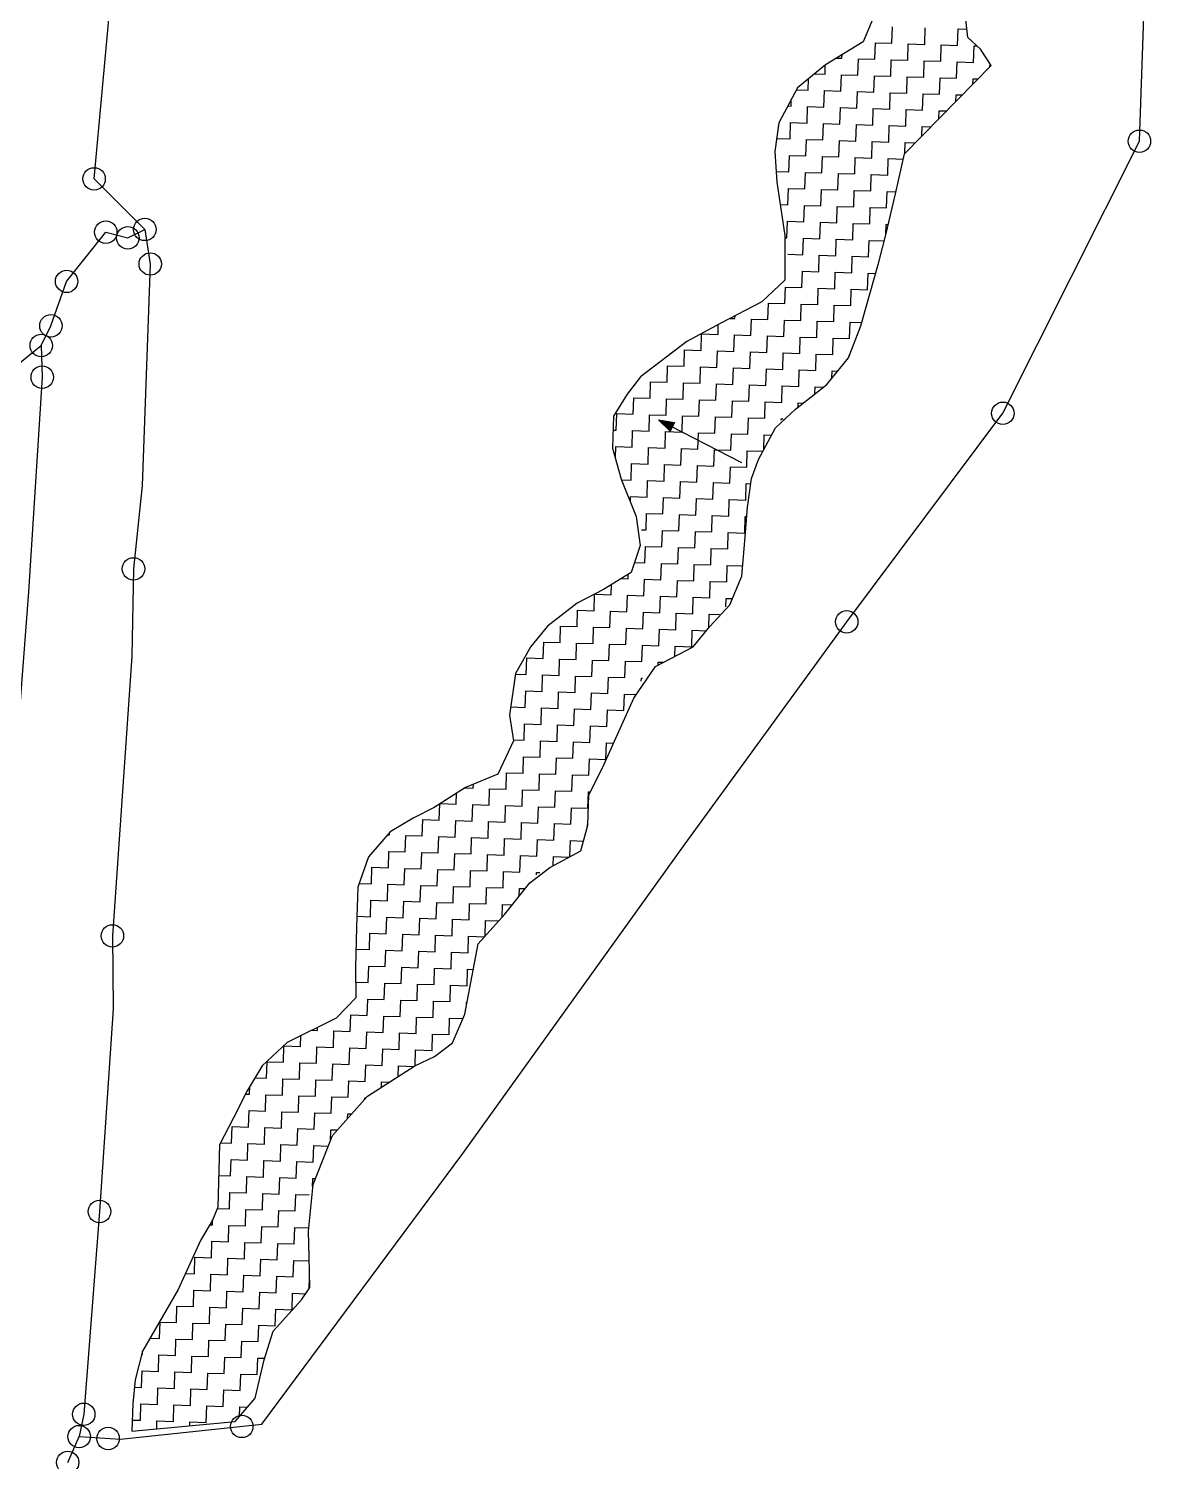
# Model space of a CAD drawing. Header units: metres. Extents: x 289133 to 292218, y 2093453 to 2100632.
# Drawn here: x 291345 to 291797, y 2095245 to 2095821 of the extents above; entities that cross this region are included whole.
import ezdxf

# ---------------------------------------------------------------- set-up
doc = ezdxf.new("R2010")
doc.units = ezdxf.units.M
doc.header["$MEASUREMENT"] = 0
for name, color, linetype in [('POLY_HATCH', 12, 'Continuous'), ('POLY_PARCEL', 6, 'Continuous'), ('V_BOUND_LINE', 7, 'Continuous')]:
    doc.layers.add(name, color=color, linetype=linetype)

msp = doc.modelspace()

# ---------------------------------------------------------------- hatches: boundary and pattern name
h = msp.add_hatch(color=256)
h.paths.add_polyline_path([(291603.53, 2095661.06), (291604.41, 2095662.75), (291598, 2095663.91)])
h.paths.add_polyline_path([(291598, 2095663.91), (291602.66, 2095659.37), (291603.53, 2095661.06)])

# ---------------------------------------------------------------- linework, layer by layer
for points in [[(291598, 2095663.91), (291631.33, 2095646.72)], [(291598, 2095663.91), (291602.66, 2095659.37)], [(291598, 2095663.91), (291604.41, 2095662.75)], [(291604.41, 2095662.75), (291602.66, 2095659.37)]]:
    msp.add_lwpolyline(points)
for centre in [(291791.37, 2095775.8), (291371.01, 2095760.67), (291375.7, 2095739.27), (291384.57, 2095737.01), (291391.43, 2095740.37), (291393.61, 2095726.48), (291359.98, 2095719.51), (291353.66, 2095701.64), (291349.77, 2095693.71), (291350.16, 2095680.99), (291736.45, 2095666.48), (291386.86, 2095603.95), (291673.65, 2095582.67), (291378.37, 2095456.48), (291373.2, 2095345.76), (291366.85, 2095264.24), (291430.39, 2095259.37), (291365.02, 2095255.27), (291376.65, 2095254.53), (291360.39, 2095244.91)]:
    msp.add_circle(centre, 4.51)
at = {"layer": 'POLY_HATCH'}
for p, q in [((291684.51, 2095825.98), (291680.31, 2095815.78)), ((291722.4, 2095817.52), (291721.38, 2095825.95)), ((291680.31, 2095815.78), (291665.17, 2095806.57)), ((291727.42, 2095812.84), (291722.4, 2095817.52)), ((291731.74, 2095806.25), (291727.42, 2095812.84)), ((291665.17, 2095806.57), (291653.89, 2095797.23)), ((291725.06, 2095799.36), (291731.74, 2095806.25)), ((291653.89, 2095797.23), (291646.34, 2095783.26)), ((291696.95, 2095770.77), (291725.06, 2095799.36)), ((291646.34, 2095783.26), (291644.69, 2095771.69)), ((291644.69, 2095771.69), (291645.59, 2095759.39)), ((291693.22, 2095754.74), (291696.95, 2095770.77)), ((291645.59, 2095759.39), (291648.8, 2095737.98)), ((291689.48, 2095738.71), (291693.22, 2095754.74)), ((291648.8, 2095737.98), (291648.84, 2095719.97)), ((291686.54, 2095727.18), (291689.48, 2095738.71)), ((291679.27, 2095701.58), (291686.54, 2095727.18)), ((291648.84, 2095719.97), (291639.52, 2095711.22)), ((291639.52, 2095711.22), (291623.1, 2095702.7)), ((291623.1, 2095702.7), (291609.31, 2095695.38)), ((291674.35, 2095688.82), (291679.27, 2095701.58)), ((291609.31, 2095695.38), (291590.77, 2095681.11)), ((291665.61, 2095678.11), (291674.35, 2095688.82)), ((291590.77, 2095681.11), (291585.38, 2095674.18)), ((291653.03, 2095668.18), (291665.61, 2095678.11)), ((291585.38, 2095674.18), (291579.94, 2095665.31)), ((291579.94, 2095665.31), (291579.53, 2095652.41)), ((291645.04, 2095660.68), (291653.03, 2095668.18)), ((291638.18, 2095647.98), (291645.04, 2095660.68)), ((291579.53, 2095652.41), (291583.02, 2095640.03)), ((291635.35, 2095640.32), (291638.18, 2095647.98)), ((291583.02, 2095640.03), (291589, 2095624.99)), ((291633.7, 2095628.75), (291635.35, 2095640.32)), ((291589, 2095624.99), (291590.58, 2095613.31)), ((291632.63, 2095615.22), (291633.7, 2095628.75)), ((291590.58, 2095613.31), (291587, 2095602.45)), ((291631.53, 2095601.04), (291632.63, 2095615.22)), ((291587, 2095602.45), (291575.81, 2095595.69)), ((291626.65, 2095589.57), (291631.53, 2095601.04)), ((291575.81, 2095595.69), (291565.3, 2095590.21)), ((291565.3, 2095590.21), (291553.38, 2095580.9)), ((291618.62, 2095580.79), (291626.65, 2095589.57)), ((291553.38, 2095580.9), (291546.66, 2095572.72)), ((291611.9, 2095572.6), (291618.62, 2095580.79)), ((291546.66, 2095572.72), (291540.51, 2095561.93)), ((291596.8, 2095564.68), (291611.9, 2095572.6)), ((291540.51, 2095561.93), (291538.04, 2095545.22)), ((291588, 2095552.04), (291596.8, 2095564.68)), ((291575.49, 2095524.02), (291588, 2095552.04)), ((291538.04, 2095545.22), (291539.66, 2095534.84)), ((291539.66, 2095534.84), (291533.42, 2095521.47)), ((291533.42, 2095521.47), (291520.33, 2095516.07)), ((291569.98, 2095513.22), (291575.49, 2095524.02)), ((291520.33, 2095516.07), (291507.8, 2095508.07)), ((291569.6, 2095500.96), (291569.98, 2095513.22)), ((291499.27, 2095503.82), (291490.06, 2095498.29)), ((291507.8, 2095508.07), (291499.27, 2095503.82)), ((291490.06, 2095498.29), (291481.34, 2095488.24)), ((291566.69, 2095490.72), (291569.6, 2095500.96)), ((291481.34, 2095488.24), (291477.08, 2095476.1)), ((291554.21, 2095484.01), (291566.69, 2095490.72)), ((291546.26, 2095477.8), (291554.21, 2095484.01)), ((291477.08, 2095476.1), (291476.58, 2095459.97)), ((291536.17, 2095465.2), (291546.26, 2095477.8)), ((291525.46, 2095453.27), (291536.17, 2095465.2)), ((291476.58, 2095459.97), (291476.07, 2095443.84)), ((291520.05, 2095425.02), (291525.46, 2095453.27)), ((291476.07, 2095443.84), (291476.33, 2095431.56)), ((291476.33, 2095431.56), (291468.32, 2095423.42)), ((291468.32, 2095423.42), (291448.63, 2095413.71)), ((291515.17, 2095413.55), (291520.05, 2095425.02)), ((291448.63, 2095413.71), (291438.65, 2095404.33)), ((291507.89, 2095407.97), (291515.17, 2095413.55)), ((291500.02, 2095404.34), (291507.89, 2095407.97)), ((291438.65, 2095404.33), (291432.52, 2095394.19)), ((291480.9, 2095392.03), (291500.02, 2095404.34)), ((291432.52, 2095394.19), (291427.01, 2095383.39)), ((291466.84, 2095376.32), (291480.9, 2095392.03)), ((291427.01, 2095383.39), (291421.5, 2095372.58)), ((291421.5, 2095372.58), (291420.71, 2095347.42)), ((291459.11, 2095356.55), (291466.84, 2095376.32)), ((291457.23, 2095337.88), (291459.11, 2095356.55)), ((291418.61, 2095342.32), (291413.83, 2095334.08)), ((291420.71, 2095347.42), (291418.61, 2095342.32)), ((291457.55, 2095327.54), (291457.23, 2095337.88)), ((291413.83, 2095334.08), (291404.81, 2095314.34)), ((291457.81, 2095315.26), (291457.55, 2095327.54)), ((291404.81, 2095314.34), (291390.46, 2095289.61)), ((291454.42, 2095310.2), (291457.81, 2095315.26)), ((291443.04, 2095297.64), (291454.42, 2095310.2)), ((291439.45, 2095286.13), (291443.04, 2095297.64)), ((291390.46, 2095289.61), (291387.52, 2095278.08)), ((291435.74, 2095270.75), (291439.45, 2095286.13)), ((291387.52, 2095278.08), (291386.57, 2095268.42)), ((291386.57, 2095268.42), (291386.22, 2095257.45)), ((291427.69, 2095261.31), (291435.74, 2095270.75)), ((291386.22, 2095257.45), (291427.69, 2095261.31))]:
    msp.add_line(p, q, dxfattribs=at)
at = {"layer": 'POLY_HATCH', "linetype": 'Continuous'}
for p, q in [((291691.81, 2095815.16), (291692.01, 2095821.78)), ((291705.04, 2095814.75), (291705.24, 2095821.36)), ((291718.27, 2095814.33), (291718.47, 2095820.95)), ((291718.47, 2095820.95), (291721.73, 2095820.84)), ((291684.98, 2095808.76), (291685.19, 2095815.37)), ((291685.19, 2095815.37), (291691.81, 2095815.16)), ((291698.21, 2095808.34), (291698.42, 2095814.96)), ((291698.42, 2095814.96), (291705.04, 2095814.75)), ((291711.44, 2095807.92), (291711.65, 2095814.54)), ((291711.65, 2095814.54), (291718.27, 2095814.33)), ((291724.67, 2095807.51), (291724.88, 2095814.12)), ((291724.88, 2095814.12), (291726.09, 2095814.09)), ((291669.57, 2095809.24), (291671.75, 2095809.17)), ((291671.75, 2095809.17), (291671.8, 2095810.6)), ((291678.16, 2095802.35), (291678.37, 2095808.97)), ((291678.37, 2095808.97), (291684.98, 2095808.76)), ((291691.39, 2095801.93), (291691.6, 2095808.55)), ((291691.6, 2095808.55), (291698.21, 2095808.34)), ((291660.74, 2095802.9), (291664.93, 2095802.77)), ((291664.93, 2095802.77), (291665.05, 2095806.47)), ((291671.34, 2095795.94), (291671.54, 2095802.56)), ((291671.54, 2095802.56), (291678.16, 2095802.35)), ((291704.62, 2095801.52), (291704.83, 2095808.13)), ((291704.83, 2095808.13), (291711.44, 2095807.92)), ((291717.85, 2095801.1), (291718.06, 2095807.72)), ((291718.06, 2095807.72), (291724.67, 2095807.51)), ((291731.24, 2095805.73), (291731.28, 2095806.95)), ((291658.11, 2095796.36), (291658.25, 2095800.84)), ((291684.57, 2095795.53), (291684.77, 2095802.14)), ((291684.77, 2095802.14), (291691.39, 2095801.93)), ((291697.8, 2095795.11), (291698, 2095801.73)), ((291698, 2095801.73), (291704.62, 2095801.52)), ((291711.03, 2095794.69), (291711.23, 2095801.31)), ((291711.23, 2095801.31), (291717.85, 2095801.1)), ((291724.4, 2095798.68), (291724.47, 2095800.89)), ((291724.47, 2095800.89), (291726.49, 2095800.83)), ((291651.28, 2095789.95), (291651.36, 2095792.56)), ((291653.5, 2095796.5), (291658.11, 2095796.36)), ((291664.51, 2095789.54), (291664.72, 2095796.15)), ((291664.72, 2095796.15), (291671.34, 2095795.94)), ((291677.74, 2095789.12), (291677.95, 2095795.73)), ((291677.95, 2095795.73), (291684.57, 2095795.53)), ((291690.97, 2095788.7), (291691.18, 2095795.32)), ((291691.18, 2095795.32), (291697.8, 2095795.11)), ((291704.2, 2095788.29), (291704.41, 2095794.9)), ((291704.41, 2095794.9), (291711.03, 2095794.69)), ((291717.55, 2095791.72), (291717.64, 2095794.49)), ((291717.64, 2095794.49), (291720.19, 2095794.41)), ((291649.98, 2095789.99), (291651.28, 2095789.95)), ((291657.69, 2095783.13), (291657.9, 2095789.74)), ((291657.9, 2095789.74), (291664.51, 2095789.54)), ((291670.92, 2095782.71), (291671.13, 2095789.33)), ((291671.13, 2095789.33), (291677.74, 2095789.12)), ((291684.15, 2095782.3), (291684.36, 2095788.91)), ((291684.36, 2095788.91), (291690.97, 2095788.7)), ((291697.38, 2095781.88), (291697.59, 2095788.5)), ((291697.59, 2095788.5), (291704.2, 2095788.29)), ((291710.71, 2095784.76), (291710.82, 2095788.08)), ((291710.82, 2095788.08), (291713.88, 2095787.98)), ((291650.87, 2095776.72), (291651.07, 2095783.34)), ((291651.07, 2095783.34), (291657.69, 2095783.13)), ((291664.1, 2095776.31), (291664.3, 2095782.92)), ((291664.3, 2095782.92), (291670.92, 2095782.71)), ((291677.33, 2095775.89), (291677.53, 2095782.5)), ((291677.53, 2095782.5), (291684.15, 2095782.3)), ((291690.56, 2095775.47), (291690.77, 2095782.09)), ((291690.77, 2095782.09), (291697.38, 2095781.88)), ((291703.87, 2095777.81), (291704, 2095781.67)), ((291704, 2095781.67), (291707.56, 2095781.56)), ((291645.43, 2095776.89), (291650.87, 2095776.72)), ((291657.27, 2095769.9), (291657.48, 2095776.51)), ((291657.48, 2095776.51), (291664.1, 2095776.31)), ((291670.5, 2095769.48), (291670.71, 2095776.1)), ((291670.71, 2095776.1), (291677.33, 2095775.89)), ((291683.73, 2095769.07), (291683.94, 2095775.68)), ((291683.94, 2095775.68), (291690.56, 2095775.47)), ((291697.03, 2095770.85), (291697.17, 2095775.26)), ((291697.17, 2095775.26), (291701.25, 2095775.14)), ((291650.45, 2095763.49), (291650.66, 2095770.11)), ((291650.66, 2095770.11), (291657.27, 2095769.9)), ((291663.68, 2095763.08), (291663.89, 2095769.69)), ((291663.89, 2095769.69), (291670.5, 2095769.48)), ((291676.91, 2095762.66), (291677.12, 2095769.27)), ((291677.12, 2095769.27), (291683.73, 2095769.07)), ((291690.14, 2095762.24), (291690.35, 2095768.86)), ((291690.35, 2095768.86), (291696.46, 2095768.67)), ((291645.28, 2095763.65), (291650.45, 2095763.49)), ((291656.86, 2095756.67), (291657.06, 2095763.28)), ((291657.06, 2095763.28), (291663.68, 2095763.08)), ((291670.09, 2095756.25), (291670.3, 2095762.87)), ((291670.3, 2095762.87), (291676.91, 2095762.66)), ((291683.32, 2095755.84), (291683.53, 2095762.45)), ((291683.53, 2095762.45), (291690.14, 2095762.24)), ((291650.03, 2095750.26), (291650.24, 2095756.88)), ((291650.24, 2095756.88), (291656.86, 2095756.67)), ((291663.26, 2095749.84), (291663.47, 2095756.46)), ((291663.47, 2095756.46), (291670.09, 2095756.25)), ((291676.49, 2095749.43), (291676.7, 2095756.04)), ((291676.7, 2095756.04), (291683.32, 2095755.84)), ((291689.72, 2095749.01), (291689.93, 2095755.63)), ((291689.93, 2095755.63), (291693.4, 2095755.52)), ((291646.94, 2095750.36), (291650.03, 2095750.26)), ((291656.44, 2095743.44), (291656.65, 2095750.05)), ((291656.65, 2095750.05), (291663.26, 2095749.84)), ((291669.67, 2095743.02), (291669.88, 2095749.64)), ((291669.88, 2095749.64), (291676.49, 2095749.43)), ((291682.9, 2095742.61), (291683.11, 2095749.22)), ((291683.11, 2095749.22), (291689.72, 2095749.01)), ((291649.62, 2095737.03), (291649.83, 2095743.65)), ((291649.83, 2095743.65), (291656.44, 2095743.44)), ((291662.85, 2095736.61), (291663.06, 2095743.23)), ((291663.06, 2095743.23), (291669.67, 2095743.02)), ((291676.08, 2095736.2), (291676.29, 2095742.81)), ((291676.29, 2095742.81), (291682.9, 2095742.61)), ((291689.39, 2095738.34), (291689.52, 2095742.4)), ((291689.52, 2095742.4), (291690.34, 2095742.37)), ((291648.93, 2095737.05), (291649.62, 2095737.03)), ((291656.02, 2095730.21), (291656.23, 2095736.82)), ((291656.23, 2095736.82), (291662.85, 2095736.61)), ((291669.25, 2095729.79), (291669.46, 2095736.41)), ((291669.46, 2095736.41), (291676.08, 2095736.2)), ((291682.48, 2095729.38), (291682.69, 2095735.99)), ((291682.69, 2095735.99), (291688.74, 2095735.8)), ((291649.93, 2095730.4), (291656.02, 2095730.21)), ((291662.43, 2095723.38), (291662.64, 2095730)), ((291662.64, 2095730), (291669.25, 2095729.79)), ((291675.66, 2095722.97), (291675.87, 2095729.58)), ((291675.87, 2095729.58), (291682.48, 2095729.38)), ((291655.61, 2095716.98), (291655.82, 2095723.59)), ((291655.82, 2095723.59), (291662.43, 2095723.38)), ((291668.84, 2095716.56), (291669.05, 2095723.18)), ((291669.05, 2095723.18), (291675.66, 2095722.97)), ((291682.07, 2095716.14), (291682.28, 2095722.76)), ((291682.28, 2095722.76), (291685.26, 2095722.67)), ((291648.78, 2095710.57), (291648.99, 2095717.19)), ((291648.99, 2095717.19), (291655.61, 2095716.98)), ((291662.02, 2095710.15), (291662.22, 2095716.77)), ((291662.22, 2095716.77), (291668.84, 2095716.56)), ((291675.25, 2095709.74), (291675.45, 2095716.35)), ((291675.45, 2095716.35), (291682.07, 2095716.14)), ((291641.96, 2095704.16), (291642.17, 2095710.78)), ((291642.17, 2095710.78), (291648.78, 2095710.57)), ((291626.84, 2095704.64), (291628.73, 2095704.58)), ((291628.73, 2095704.58), (291628.76, 2095705.64)), ((291655.19, 2095703.75), (291655.4, 2095710.36)), ((291655.4, 2095710.36), (291662.02, 2095710.15)), ((291668.42, 2095703.33), (291668.63, 2095709.95)), ((291668.63, 2095709.95), (291675.25, 2095709.74)), ((291621.91, 2095698.17), (291622.03, 2095702.13)), ((291635.14, 2095697.76), (291635.35, 2095704.37)), ((291635.35, 2095704.37), (291641.96, 2095704.16)), ((291648.37, 2095697.34), (291648.58, 2095703.96)), ((291648.58, 2095703.96), (291655.19, 2095703.75)), ((291661.6, 2095696.92), (291661.81, 2095703.54)), ((291661.81, 2095703.54), (291668.42, 2095703.33)), ((291674.83, 2095696.51), (291675.04, 2095703.12)), ((291675.04, 2095703.12), (291679.67, 2095702.98)), ((291615.08, 2095691.77), (291615.29, 2095698.38)), ((291615.29, 2095698.38), (291621.91, 2095698.17)), ((291628.31, 2095691.35), (291628.52, 2095697.96)), ((291628.52, 2095697.96), (291635.14, 2095697.76)), ((291641.55, 2095690.93), (291641.75, 2095697.55)), ((291641.75, 2095697.55), (291648.37, 2095697.34)), ((291654.78, 2095690.52), (291654.98, 2095697.13)), ((291654.98, 2095697.13), (291661.6, 2095696.92)), ((291668.01, 2095690.1), (291668.21, 2095696.72)), ((291668.21, 2095696.72), (291674.83, 2095696.51)), ((291608.26, 2095685.36), (291608.47, 2095691.97)), ((291608.47, 2095691.97), (291615.08, 2095691.77)), ((291621.49, 2095684.94), (291621.7, 2095691.56)), ((291621.7, 2095691.56), (291628.31, 2095691.35)), ((291634.72, 2095684.53), (291634.93, 2095691.14)), ((291634.93, 2095691.14), (291641.55, 2095690.93)), ((291647.95, 2095684.11), (291648.16, 2095690.72)), ((291648.16, 2095690.72), (291654.78, 2095690.52)), ((291661.18, 2095683.69), (291661.39, 2095690.31)), ((291661.39, 2095690.31), (291668.01, 2095690.1)), ((291674.61, 2095689.49), (291674.62, 2095689.89)), ((291674.62, 2095689.89), (291674.76, 2095689.89)), ((291601.44, 2095678.95), (291601.65, 2095685.57)), ((291601.65, 2095685.57), (291608.26, 2095685.36)), ((291614.67, 2095678.54), (291614.88, 2095685.15)), ((291614.88, 2095685.15), (291621.49, 2095684.94)), ((291627.9, 2095678.12), (291628.11, 2095684.73)), ((291628.11, 2095684.73), (291634.72, 2095684.53)), ((291641.13, 2095677.7), (291641.34, 2095684.32)), ((291641.34, 2095684.32), (291647.95, 2095684.11)), ((291654.36, 2095677.29), (291654.57, 2095683.9)), ((291654.57, 2095683.9), (291661.18, 2095683.69)), ((291667.71, 2095680.68), (291667.8, 2095683.49)), ((291667.8, 2095683.49), (291669.94, 2095683.42)), ((291594.61, 2095672.54), (291594.82, 2095679.16)), ((291594.82, 2095679.16), (291601.44, 2095678.95)), ((291607.84, 2095672.13), (291608.05, 2095678.74)), ((291608.05, 2095678.74), (291614.67, 2095678.54)), ((291621.08, 2095671.71), (291621.28, 2095678.33)), ((291621.28, 2095678.33), (291627.9, 2095678.12)), ((291634.31, 2095671.3), (291634.51, 2095677.91)), ((291634.51, 2095677.91), (291641.13, 2095677.7)), ((291647.54, 2095670.88), (291647.74, 2095677.49)), ((291647.74, 2095677.49), (291654.36, 2095677.29)), ((291660.89, 2095674.38), (291660.97, 2095677.08)), ((291660.97, 2095677.08), (291664.17, 2095676.98)), ((291587.79, 2095666.14), (291588, 2095672.75)), ((291588, 2095672.75), (291594.61, 2095672.54)), ((291601.02, 2095665.72), (291601.23, 2095672.34)), ((291601.23, 2095672.34), (291607.84, 2095672.13)), ((291614.25, 2095665.3), (291614.46, 2095671.92)), ((291614.46, 2095671.92), (291621.08, 2095671.71)), ((291627.48, 2095664.89), (291627.69, 2095671.5)), ((291627.69, 2095671.5), (291634.31, 2095671.3)), ((291640.71, 2095664.47), (291640.92, 2095671.09)), ((291640.92, 2095671.09), (291647.54, 2095670.88)), ((291654.1, 2095669.02), (291654.15, 2095670.67)), ((291654.15, 2095670.67), (291656.11, 2095670.61)), ((291580.97, 2095659.73), (291581.18, 2095666.35)), ((291581.18, 2095666.35), (291587.79, 2095666.14)), ((291594.2, 2095659.31), (291594.41, 2095665.93)), ((291594.41, 2095665.93), (291601.02, 2095665.72)), ((291607.43, 2095658.9), (291607.64, 2095665.51)), ((291607.64, 2095665.51), (291614.25, 2095665.3)), ((291620.66, 2095658.48), (291620.87, 2095665.1)), ((291620.87, 2095665.1), (291627.48, 2095664.89)), ((291633.89, 2095658.07), (291634.1, 2095664.68)), ((291634.1, 2095664.68), (291640.71, 2095664.47)), ((291579.76, 2095659.77), (291580.97, 2095659.73)), ((291587.38, 2095652.91), (291587.58, 2095659.52)), ((291587.58, 2095659.52), (291594.2, 2095659.31)), ((291600.61, 2095652.49), (291600.81, 2095659.11)), ((291600.81, 2095659.11), (291607.43, 2095658.9)), ((291613.84, 2095652.07), (291614.04, 2095658.69)), ((291614.04, 2095658.69), (291620.66, 2095658.48)), ((291647.31, 2095663.66), (291647.33, 2095664.26)), ((291647.33, 2095664.26), (291648.04, 2095664.24)), ((291580.62, 2095648.55), (291580.76, 2095653.12)), ((291580.76, 2095653.12), (291587.38, 2095652.91)), ((291627.07, 2095651.66), (291627.27, 2095658.27)), ((291627.27, 2095658.27), (291633.89, 2095658.07)), ((291640.32, 2095651.94), (291640.5, 2095657.86)), ((291640.5, 2095657.86), (291643.46, 2095657.76)), ((291593.78, 2095646.08), (291593.99, 2095652.7)), ((291593.99, 2095652.7), (291600.61, 2095652.49)), ((291607.01, 2095645.67), (291607.22, 2095652.28)), ((291607.22, 2095652.28), (291613.84, 2095652.07)), ((291620.24, 2095645.25), (291620.45, 2095651.87)), ((291620.45, 2095651.87), (291627.07, 2095651.66)), ((291633.47, 2095644.84), (291633.68, 2095651.45)), ((291633.68, 2095651.45), (291639.95, 2095651.25)), ((291586.96, 2095639.68), (291587.17, 2095646.29)), ((291587.17, 2095646.29), (291593.78, 2095646.08)), ((291600.19, 2095639.26), (291600.4, 2095645.88)), ((291600.4, 2095645.88), (291607.01, 2095645.67)), ((291613.42, 2095638.84), (291613.63, 2095645.46)), ((291613.63, 2095645.46), (291620.24, 2095645.25)), ((291626.65, 2095638.43), (291626.86, 2095645.04)), ((291626.86, 2095645.04), (291633.47, 2095644.84)), ((291583.11, 2095639.8), (291586.96, 2095639.68)), ((291593.37, 2095632.85), (291593.57, 2095639.47)), ((291593.57, 2095639.47), (291600.19, 2095639.26)), ((291606.6, 2095632.44), (291606.8, 2095639.05)), ((291606.8, 2095639.05), (291613.42, 2095638.84)), ((291619.83, 2095632.02), (291620.03, 2095638.64)), ((291620.03, 2095638.64), (291626.65, 2095638.43)), ((291633.06, 2095631.6), (291633.26, 2095638.22)), ((291633.26, 2095638.22), (291635.05, 2095638.16)), ((291586.68, 2095630.82), (291586.75, 2095633.06)), ((291586.75, 2095633.06), (291593.37, 2095632.85)), ((291599.77, 2095626.03), (291599.98, 2095632.65)), ((291599.98, 2095632.65), (291606.6, 2095632.44)), ((291613, 2095625.61), (291613.21, 2095632.23)), ((291613.21, 2095632.23), (291619.83, 2095632.02)), ((291626.23, 2095625.2), (291626.44, 2095631.81)), ((291626.44, 2095631.81), (291633.06, 2095631.6)), ((291592.95, 2095619.62), (291593.16, 2095626.24)), ((291593.16, 2095626.24), (291599.77, 2095626.03)), ((291606.18, 2095619.21), (291606.39, 2095625.82)), ((291606.39, 2095625.82), (291613, 2095625.61)), ((291619.41, 2095618.79), (291619.62, 2095625.41)), ((291619.62, 2095625.41), (291626.23, 2095625.2)), ((291632.64, 2095618.37), (291632.85, 2095624.99)), ((291632.85, 2095624.99), (291633.38, 2095624.97)), ((291591.12, 2095619.68), (291592.95, 2095619.62)), ((291599.36, 2095612.8), (291599.56, 2095619.42)), ((291599.56, 2095619.42), (291606.18, 2095619.21)), ((291612.59, 2095612.38), (291612.8, 2095619)), ((291612.8, 2095619), (291619.41, 2095618.79)), ((291625.82, 2095611.97), (291626.03, 2095618.58)), ((291626.03, 2095618.58), (291632.64, 2095618.37)), ((291592.53, 2095606.39), (291592.74, 2095613.01)), ((291592.74, 2095613.01), (291599.36, 2095612.8)), ((291605.76, 2095605.98), (291605.97, 2095612.59)), ((291605.97, 2095612.59), (291612.59, 2095612.38)), ((291618.99, 2095605.56), (291619.2, 2095612.18)), ((291619.2, 2095612.18), (291625.82, 2095611.97)), ((291585.71, 2095599.99), (291585.76, 2095601.7)), ((291588.34, 2095606.52), (291592.53, 2095606.39)), ((291598.94, 2095599.57), (291599.15, 2095606.18)), ((291599.15, 2095606.18), (291605.76, 2095605.98)), ((291612.17, 2095599.15), (291612.38, 2095605.77)), ((291612.38, 2095605.77), (291618.99, 2095605.56)), ((291625.4, 2095598.74), (291625.61, 2095605.35)), ((291625.61, 2095605.35), (291631.85, 2095605.16)), ((291578.89, 2095593.58), (291579.01, 2095597.63)), ((291583.06, 2095600.07), (291585.71, 2095599.99)), ((291592.12, 2095593.16), (291592.33, 2095599.78)), ((291592.33, 2095599.78), (291598.94, 2095599.57)), ((291605.35, 2095592.75), (291605.56, 2095599.36)), ((291605.56, 2095599.36), (291612.17, 2095599.15)), ((291618.58, 2095592.33), (291618.79, 2095598.95)), ((291618.79, 2095598.95), (291625.4, 2095598.74)), ((291572.06, 2095587.17), (291572.26, 2095593.56)), ((291572.63, 2095593.78), (291578.89, 2095593.58)), ((291585.29, 2095586.76), (291585.5, 2095593.37)), ((291585.5, 2095593.37), (291592.12, 2095593.16)), ((291598.52, 2095586.34), (291598.73, 2095592.95)), ((291598.73, 2095592.95), (291605.35, 2095592.75)), ((291611.75, 2095585.92), (291611.96, 2095592.54)), ((291611.96, 2095592.54), (291618.58, 2095592.33)), ((291625.08, 2095588.66), (291625.19, 2095592.12)), ((291625.19, 2095592.12), (291627.7, 2095592.04)), ((291565.24, 2095580.76), (291565.45, 2095587.38)), ((291565.45, 2095587.38), (291572.06, 2095587.17)), ((291578.47, 2095580.35), (291578.68, 2095586.96)), ((291578.68, 2095586.96), (291585.29, 2095586.76)), ((291591.7, 2095579.93), (291591.91, 2095586.55)), ((291591.91, 2095586.55), (291598.52, 2095586.34)), ((291604.93, 2095579.52), (291605.14, 2095586.13)), ((291605.14, 2095586.13), (291611.75, 2095585.92)), ((291618.2, 2095580.27), (291618.37, 2095585.71)), ((291618.37, 2095585.71), (291622.56, 2095585.58)), ((291558.42, 2095574.36), (291558.63, 2095580.97)), ((291558.63, 2095580.97), (291565.24, 2095580.76)), ((291571.65, 2095573.94), (291571.86, 2095580.56)), ((291571.86, 2095580.56), (291578.47, 2095580.35)), ((291584.88, 2095573.53), (291585.09, 2095580.14)), ((291585.09, 2095580.14), (291591.7, 2095579.93)), ((291598.11, 2095573.11), (291598.32, 2095579.72)), ((291598.32, 2095579.72), (291604.93, 2095579.52)), ((291611.34, 2095572.69), (291611.55, 2095579.31)), ((291611.55, 2095579.31), (291617.26, 2095579.13)), ((291551.59, 2095567.95), (291551.8, 2095574.57)), ((291551.8, 2095574.57), (291558.42, 2095574.36)), ((291564.82, 2095567.53), (291565.03, 2095574.15)), ((291565.03, 2095574.15), (291571.65, 2095573.94)), ((291578.05, 2095567.12), (291578.26, 2095573.73)), ((291578.26, 2095573.73), (291584.88, 2095573.53)), ((291591.28, 2095566.7), (291591.49, 2095573.32)), ((291591.49, 2095573.32), (291598.11, 2095573.11)), ((291604.59, 2095568.77), (291604.72, 2095572.9)), ((291604.72, 2095572.9), (291611.34, 2095572.69)), ((291544.77, 2095561.54), (291544.98, 2095568.16)), ((291544.98, 2095568.16), (291551.59, 2095567.95)), ((291558, 2095561.13), (291558.21, 2095567.74)), ((291558.21, 2095567.74), (291564.82, 2095567.53)), ((291571.23, 2095560.71), (291571.44, 2095567.33)), ((291571.44, 2095567.33), (291578.05, 2095567.12)), ((291584.46, 2095560.29), (291584.67, 2095566.91)), ((291584.67, 2095566.91), (291591.28, 2095566.7)), ((291597.86, 2095565.24), (291597.9, 2095566.49)), ((291597.9, 2095566.49), (291600.12, 2095566.42)), ((291540.47, 2095561.68), (291544.77, 2095561.54)), ((291551.18, 2095554.72), (291551.39, 2095561.34)), ((291551.39, 2095561.34), (291558, 2095561.13)), ((291564.41, 2095554.3), (291564.62, 2095560.92)), ((291564.62, 2095560.92), (291571.23, 2095560.71)), ((291577.64, 2095553.89), (291577.85, 2095560.5)), ((291577.85, 2095560.5), (291584.46, 2095560.29)), ((291591.04, 2095558.84), (291591.08, 2095560.09)), ((291591.08, 2095560.09), (291591.59, 2095560.07)), ((291544.35, 2095548.31), (291544.56, 2095554.93)), ((291544.56, 2095554.93), (291551.18, 2095554.72)), ((291557.58, 2095547.9), (291557.79, 2095554.51)), ((291557.79, 2095554.51), (291564.41, 2095554.3)), ((291570.81, 2095547.48), (291571.02, 2095554.1)), ((291571.02, 2095554.1), (291577.64, 2095553.89)), ((291584.05, 2095547.06), (291584.25, 2095553.68)), ((291584.25, 2095553.68), (291588.67, 2095553.54)), ((291538.53, 2095548.5), (291544.35, 2095548.31)), ((291550.76, 2095541.49), (291550.97, 2095548.11)), ((291550.97, 2095548.11), (291557.58, 2095547.9)), ((291563.99, 2095541.07), (291564.2, 2095547.69)), ((291564.2, 2095547.69), (291570.81, 2095547.48)), ((291577.22, 2095540.66), (291577.43, 2095547.27)), ((291577.43, 2095547.27), (291584.05, 2095547.06)), ((291543.94, 2095535.08), (291544.15, 2095541.7)), ((291544.15, 2095541.7), (291550.76, 2095541.49)), ((291557.17, 2095534.67), (291557.38, 2095541.28)), ((291557.38, 2095541.28), (291563.99, 2095541.07)), ((291570.4, 2095534.25), (291570.61, 2095540.87)), ((291570.61, 2095540.87), (291577.22, 2095540.66)), ((291539.6, 2095535.22), (291543.94, 2095535.08)), ((291550.34, 2095528.26), (291550.55, 2095534.88)), ((291550.55, 2095534.88), (291557.17, 2095534.67)), ((291563.58, 2095527.84), (291563.78, 2095534.46)), ((291563.78, 2095534.46), (291570.4, 2095534.25)), ((291576.81, 2095527.43), (291577.01, 2095534.04)), ((291577.01, 2095534.04), (291579.92, 2095533.95)), ((291543.52, 2095521.85), (291543.73, 2095528.47)), ((291543.73, 2095528.47), (291550.34, 2095528.26)), ((291556.75, 2095521.44), (291556.96, 2095528.05)), ((291556.96, 2095528.05), (291563.58, 2095527.84)), ((291569.98, 2095521.02), (291570.19, 2095527.64)), ((291570.19, 2095527.64), (291576.81, 2095527.43)), ((291536.7, 2095515.45), (291536.91, 2095522.06)), ((291536.91, 2095522.06), (291543.52, 2095521.85)), ((291549.93, 2095515.03), (291550.14, 2095521.64)), ((291550.14, 2095521.64), (291556.75, 2095521.44)), ((291563.16, 2095514.61), (291563.37, 2095521.23)), ((291563.37, 2095521.23), (291569.98, 2095521.02)), ((291520.17, 2095515.97), (291523.47, 2095515.86)), ((291523.47, 2095515.86), (291523.52, 2095517.38)), ((291529.88, 2095509.04), (291530.08, 2095515.65)), ((291530.08, 2095515.65), (291536.7, 2095515.45)), ((291543.11, 2095508.62), (291543.31, 2095515.24)), ((291543.31, 2095515.24), (291549.93, 2095515.03)), ((291556.34, 2095508.21), (291556.54, 2095514.82)), ((291556.54, 2095514.82), (291563.16, 2095514.61)), ((291509.82, 2095503.05), (291510.02, 2095509.49)), ((291510.29, 2095509.66), (291516.64, 2095509.46)), ((291516.64, 2095509.46), (291516.78, 2095513.8)), ((291523.05, 2095502.63), (291523.26, 2095509.25)), ((291523.26, 2095509.25), (291529.88, 2095509.04)), ((291569.57, 2095507.79), (291569.77, 2095514.41)), ((291569.77, 2095514.41), (291570.58, 2095514.38)), ((291503, 2095496.64), (291503.21, 2095503.26)), ((291503.21, 2095503.26), (291509.82, 2095503.05)), ((291536.28, 2095502.22), (291536.49, 2095508.83)), ((291536.49, 2095508.83), (291543.11, 2095508.62)), ((291549.51, 2095501.8), (291549.72, 2095508.41)), ((291549.72, 2095508.41), (291556.34, 2095508.21)), ((291562.74, 2095501.38), (291562.95, 2095508)), ((291562.95, 2095508), (291569.57, 2095507.79)), ((291489.77, 2095497.06), (291489.8, 2095498)), ((291516.23, 2095496.22), (291516.44, 2095502.84)), ((291516.44, 2095502.84), (291523.05, 2095502.63)), ((291529.46, 2095495.81), (291529.67, 2095502.42)), ((291529.67, 2095502.42), (291536.28, 2095502.22)), ((291542.69, 2095495.39), (291542.9, 2095502.01)), ((291542.9, 2095502.01), (291549.51, 2095501.8)), ((291555.92, 2095494.98), (291556.13, 2095501.59)), ((291556.13, 2095501.59), (291562.74, 2095501.38)), ((291569.32, 2095499.98), (291569.36, 2095501.17)), ((291569.36, 2095501.17), (291569.6, 2095501.17)), ((291489, 2095497.08), (291489.77, 2095497.06)), ((291496.17, 2095490.23), (291496.38, 2095496.85)), ((291496.38, 2095496.85), (291503, 2095496.64)), ((291509.41, 2095489.82), (291509.61, 2095496.43)), ((291509.61, 2095496.43), (291516.23, 2095496.22)), ((291522.64, 2095489.4), (291522.84, 2095496.02)), ((291522.84, 2095496.02), (291529.46, 2095495.81)), ((291535.87, 2095488.99), (291536.07, 2095495.6)), ((291536.07, 2095495.6), (291542.69, 2095495.39)), ((291549.1, 2095488.57), (291549.3, 2095495.18)), ((291549.3, 2095495.18), (291555.92, 2095494.98)), ((291562.33, 2095488.37), (291562.53, 2095494.77)), ((291562.53, 2095494.77), (291567.79, 2095494.6)), ((291489.35, 2095483.83), (291489.56, 2095490.44)), ((291489.56, 2095490.44), (291496.17, 2095490.23)), ((291502.58, 2095483.41), (291502.79, 2095490.03)), ((291502.79, 2095490.03), (291509.41, 2095489.82)), ((291515.81, 2095482.99), (291516.02, 2095489.61)), ((291516.02, 2095489.61), (291522.64, 2095489.4)), ((291529.04, 2095482.58), (291529.25, 2095489.19)), ((291529.25, 2095489.19), (291535.87, 2095488.99)), ((291542.27, 2095482.16), (291542.48, 2095488.78)), ((291542.48, 2095488.78), (291549.1, 2095488.57)), ((291555.6, 2095484.75), (291555.71, 2095488.36)), ((291555.71, 2095488.36), (291561.94, 2095488.16)), ((291482.53, 2095477.42), (291482.74, 2095484.04)), ((291482.74, 2095484.04), (291489.35, 2095483.83)), ((291495.76, 2095477), (291495.97, 2095483.62)), ((291495.97, 2095483.62), (291502.58, 2095483.41)), ((291508.99, 2095476.59), (291509.2, 2095483.2)), ((291509.2, 2095483.2), (291515.81, 2095482.99)), ((291522.22, 2095476.17), (291522.43, 2095482.79)), ((291522.43, 2095482.79), (291529.04, 2095482.58)), ((291535.45, 2095475.75), (291535.66, 2095482.37)), ((291535.66, 2095482.37), (291542.27, 2095482.16)), ((291548.86, 2095481.05), (291548.89, 2095481.95)), ((291548.89, 2095481.95), (291550.31, 2095481.91)), ((291477.6, 2095477.58), (291482.53, 2095477.42)), ((291488.94, 2095470.6), (291489.14, 2095477.21)), ((291489.14, 2095477.21), (291495.76, 2095477)), ((291502.17, 2095470.18), (291502.37, 2095476.8)), ((291502.37, 2095476.8), (291508.99, 2095476.59)), ((291515.4, 2095469.76), (291515.6, 2095476.38)), ((291515.6, 2095476.38), (291522.22, 2095476.17)), ((291528.63, 2095469.35), (291528.83, 2095475.96)), ((291528.83, 2095475.96), (291535.45, 2095475.75)), ((291541.97, 2095472.44), (291542.06, 2095475.55)), ((291542.06, 2095475.55), (291544.4, 2095475.47)), ((291482.11, 2095464.19), (291482.32, 2095470.8)), ((291482.32, 2095470.8), (291488.94, 2095470.6)), ((291495.34, 2095463.77), (291495.55, 2095470.39)), ((291495.55, 2095470.39), (291502.17, 2095470.18)), ((291508.57, 2095463.36), (291508.78, 2095469.97)), ((291508.78, 2095469.97), (291515.4, 2095469.76)), ((291521.8, 2095462.94), (291522.01, 2095469.56)), ((291522.01, 2095469.56), (291528.63, 2095469.35)), ((291535.08, 2095463.98), (291535.24, 2095469.14)), ((291535.24, 2095469.14), (291539.23, 2095469.01)), ((291476.71, 2095464.36), (291482.11, 2095464.19)), ((291488.52, 2095457.37), (291488.73, 2095463.98)), ((291488.73, 2095463.98), (291495.34, 2095463.77)), ((291501.75, 2095456.95), (291501.96, 2095463.57)), ((291501.96, 2095463.57), (291508.57, 2095463.36)), ((291514.98, 2095456.53), (291515.19, 2095463.15)), ((291515.19, 2095463.15), (291521.8, 2095462.94)), ((291481.7, 2095450.96), (291481.9, 2095457.57)), ((291481.9, 2095457.57), (291488.52, 2095457.37)), ((291494.93, 2095450.54), (291495.13, 2095457.16)), ((291495.13, 2095457.16), (291501.75, 2095456.95)), ((291528.22, 2095456.34), (291528.42, 2095462.73)), ((291528.42, 2095462.73), (291533.81, 2095462.56)), ((291508.16, 2095450.13), (291508.36, 2095456.74)), ((291508.36, 2095456.74), (291514.98, 2095456.53)), ((291521.39, 2095449.71), (291521.59, 2095456.33)), ((291521.59, 2095456.33), (291528.03, 2095456.12)), ((291476.3, 2095451.13), (291481.7, 2095450.96)), ((291488.1, 2095444.14), (291488.31, 2095450.75)), ((291488.31, 2095450.75), (291494.93, 2095450.54)), ((291501.33, 2095443.72), (291501.54, 2095450.33)), ((291501.54, 2095450.33), (291508.16, 2095450.13)), ((291514.56, 2095443.3), (291514.77, 2095449.92)), ((291514.77, 2095449.92), (291521.39, 2095449.71)), ((291481.28, 2095437.73), (291481.49, 2095444.34)), ((291481.49, 2095444.34), (291488.1, 2095444.14)), ((291494.51, 2095437.31), (291494.72, 2095443.93)), ((291494.72, 2095443.93), (291501.33, 2095443.72)), ((291507.74, 2095436.9), (291507.95, 2095443.51)), ((291507.95, 2095443.51), (291514.56, 2095443.3)), ((291520.97, 2095436.48), (291521.18, 2095443.1)), ((291521.18, 2095443.1), (291523.5, 2095443.02)), ((291476.19, 2095437.89), (291481.28, 2095437.73)), ((291487.69, 2095430.91), (291487.89, 2095437.52)), ((291487.89, 2095437.52), (291494.51, 2095437.31)), ((291500.92, 2095430.49), (291501.12, 2095437.1)), ((291501.12, 2095437.1), (291507.74, 2095436.9)), ((291514.15, 2095430.07), (291514.36, 2095436.69)), ((291514.36, 2095436.69), (291520.97, 2095436.48)), ((291480.86, 2095424.5), (291481.07, 2095431.11)), ((291481.07, 2095431.11), (291487.69, 2095430.91)), ((291494.09, 2095424.08), (291494.3, 2095430.7)), ((291494.3, 2095430.7), (291500.92, 2095430.49)), ((291507.32, 2095423.67), (291507.53, 2095430.28)), ((291507.53, 2095430.28), (291514.15, 2095430.07)), ((291520.72, 2095428.52), (291520.76, 2095429.87)), ((291520.76, 2095429.87), (291520.98, 2095429.86)), ((291474.04, 2095418.09), (291474.25, 2095424.71)), ((291474.25, 2095424.71), (291480.86, 2095424.5)), ((291487.27, 2095417.68), (291487.48, 2095424.29)), ((291487.48, 2095424.29), (291494.09, 2095424.08)), ((291500.5, 2095417.26), (291500.71, 2095423.87)), ((291500.71, 2095423.87), (291507.32, 2095423.67)), ((291513.73, 2095416.84), (291513.94, 2095423.46)), ((291513.94, 2095423.46), (291519.31, 2095423.29)), ((291458.51, 2095418.58), (291460.81, 2095418.51)), ((291460.81, 2095418.51), (291460.85, 2095419.73)), ((291467.22, 2095411.68), (291467.42, 2095418.3)), ((291467.42, 2095418.3), (291474.04, 2095418.09)), ((291480.45, 2095411.27), (291480.66, 2095417.88)), ((291480.66, 2095417.88), (291487.27, 2095417.68)), ((291493.68, 2095410.85), (291493.89, 2095417.47)), ((291493.89, 2095417.47), (291500.5, 2095417.26)), ((291506.91, 2095410.44), (291507.12, 2095417.05)), ((291507.12, 2095417.05), (291513.73, 2095416.84)), ((291447.16, 2095405.69), (291447.37, 2095412.31)), ((291447.37, 2095412.31), (291453.99, 2095412.1)), ((291453.99, 2095412.1), (291454.12, 2095416.41)), ((291460.39, 2095405.28), (291460.6, 2095411.89)), ((291460.6, 2095411.89), (291467.22, 2095411.68)), ((291473.62, 2095404.86), (291473.83, 2095411.48)), ((291473.83, 2095411.48), (291480.45, 2095411.27)), ((291486.85, 2095404.45), (291487.06, 2095411.06)), ((291487.06, 2095411.06), (291493.68, 2095410.85)), ((291440.34, 2095399.29), (291440.55, 2095405.9)), ((291440.55, 2095405.9), (291447.16, 2095405.69)), ((291453.57, 2095398.87), (291453.78, 2095405.49)), ((291453.78, 2095405.49), (291460.39, 2095405.28)), ((291500.1, 2095404.39), (291500.29, 2095410.64)), ((291500.29, 2095410.64), (291506.91, 2095410.44)), ((291466.8, 2095398.45), (291467.01, 2095405.07)), ((291467.01, 2095405.07), (291473.62, 2095404.86)), ((291480.03, 2095398.04), (291480.24, 2095404.65)), ((291480.24, 2095404.65), (291486.85, 2095404.45)), ((291493.34, 2095400.04), (291493.47, 2095404.24)), ((291493.47, 2095404.24), (291499.56, 2095404.05)), ((291433.52, 2095392.88), (291433.62, 2095396.01)), ((291435.68, 2095399.43), (291440.34, 2095399.29)), ((291446.75, 2095392.46), (291446.95, 2095399.08)), ((291446.95, 2095399.08), (291453.57, 2095398.87)), ((291459.98, 2095392.05), (291460.19, 2095398.66)), ((291460.19, 2095398.66), (291466.8, 2095398.45)), ((291473.21, 2095391.63), (291473.42, 2095398.25)), ((291473.42, 2095398.25), (291480.03, 2095398.04)), ((291486.58, 2095395.68), (291486.65, 2095397.83)), ((291486.65, 2095397.83), (291489.76, 2095397.73)), ((291431.87, 2095392.93), (291433.52, 2095392.88)), ((291439.92, 2095386.06), (291440.13, 2095392.67)), ((291440.13, 2095392.67), (291446.75, 2095392.46)), ((291453.15, 2095385.64), (291453.36, 2095392.26)), ((291453.36, 2095392.26), (291459.98, 2095392.05)), ((291466.38, 2095385.22), (291466.59, 2095391.84)), ((291466.59, 2095391.84), (291473.21, 2095391.63)), ((291479.8, 2095390.8), (291479.82, 2095391.42)), ((291479.82, 2095391.42), (291480.34, 2095391.41)), ((291433.1, 2095379.65), (291433.31, 2095386.26)), ((291433.31, 2095386.26), (291439.92, 2095386.06)), ((291446.33, 2095379.23), (291446.54, 2095385.85)), ((291446.54, 2095385.85), (291453.15, 2095385.64)), ((291459.56, 2095378.82), (291459.77, 2095385.43)), ((291459.77, 2095385.43), (291466.38, 2095385.22)), ((291472.94, 2095383.14), (291473, 2095385.02)), ((291473, 2095385.02), (291474.58, 2095384.97)), ((291426.28, 2095373.24), (291426.49, 2095379.86)), ((291426.49, 2095379.86), (291433.1, 2095379.65)), ((291439.51, 2095372.83), (291439.72, 2095379.44)), ((291439.72, 2095379.44), (291446.33, 2095379.23)), ((291452.74, 2095372.41), (291452.95, 2095379.03)), ((291452.95, 2095379.03), (291459.56, 2095378.82)), ((291466.04, 2095374.28), (291466.18, 2095378.61)), ((291466.18, 2095378.61), (291468.81, 2095378.53)), ((291421.91, 2095373.38), (291426.28, 2095373.24)), ((291432.68, 2095366.42), (291432.89, 2095373.03)), ((291432.89, 2095373.03), (291439.51, 2095372.83)), ((291445.91, 2095366), (291446.12, 2095372.62)), ((291446.12, 2095372.62), (291452.74, 2095372.41)), ((291459.14, 2095365.59), (291459.35, 2095372.2)), ((291459.35, 2095372.2), (291465.16, 2095372.02)), ((291425.86, 2095360.01), (291426.07, 2095366.63)), ((291426.07, 2095366.63), (291432.68, 2095366.42)), ((291439.09, 2095359.6), (291439.3, 2095366.21)), ((291439.3, 2095366.21), (291445.91, 2095366)), ((291452.32, 2095359.18), (291452.53, 2095365.79)), ((291452.53, 2095365.79), (291459.14, 2095365.59)), ((291421.11, 2095360.16), (291425.86, 2095360.01)), ((291432.27, 2095353.19), (291432.48, 2095359.8)), ((291432.48, 2095359.8), (291439.09, 2095359.6)), ((291445.5, 2095352.77), (291445.71, 2095359.39)), ((291445.71, 2095359.39), (291452.32, 2095359.18)), ((291458.84, 2095355.85), (291458.94, 2095358.97)), ((291458.94, 2095358.97), (291460.04, 2095358.94)), ((291425.44, 2095346.78), (291425.65, 2095353.4)), ((291425.65, 2095353.4), (291432.27, 2095353.19)), ((291438.67, 2095346.37), (291438.88, 2095352.98)), ((291438.88, 2095352.98), (291445.5, 2095352.77)), ((291451.91, 2095345.95), (291452.11, 2095352.56)), ((291452.11, 2095352.56), (291457.49, 2095352.4)), ((291418.62, 2095340.37), (291418.69, 2095342.46)), ((291420.69, 2095346.93), (291425.44, 2095346.78)), ((291431.85, 2095339.96), (291432.06, 2095346.57)), ((291432.06, 2095346.57), (291438.67, 2095346.37)), ((291445.08, 2095339.54), (291445.29, 2095346.16)), ((291445.29, 2095346.16), (291451.91, 2095345.95)), ((291417.5, 2095340.41), (291418.62, 2095340.37)), ((291425.03, 2095333.55), (291425.24, 2095340.17)), ((291425.24, 2095340.17), (291431.85, 2095339.96)), ((291438.26, 2095333.14), (291438.47, 2095339.75)), ((291438.47, 2095339.75), (291445.08, 2095339.54)), ((291451.49, 2095332.72), (291451.7, 2095339.33)), ((291451.7, 2095339.33), (291457.19, 2095339.16)), ((291418.2, 2095327.14), (291418.41, 2095333.76)), ((291418.41, 2095333.76), (291425.03, 2095333.55)), ((291431.44, 2095326.73), (291431.64, 2095333.34)), ((291431.64, 2095333.34), (291438.26, 2095333.14)), ((291444.67, 2095326.31), (291444.87, 2095332.93)), ((291444.87, 2095332.93), (291451.49, 2095332.72)), ((291411.38, 2095320.74), (291411.59, 2095327.35)), ((291411.59, 2095327.35), (291418.2, 2095327.14)), ((291424.61, 2095320.32), (291424.82, 2095326.94)), ((291424.82, 2095326.94), (291431.44, 2095326.73)), ((291437.84, 2095319.91), (291438.05, 2095326.52)), ((291438.05, 2095326.52), (291444.67, 2095326.31)), ((291451.07, 2095319.49), (291451.28, 2095326.1)), ((291451.28, 2095326.1), (291457.58, 2095325.91)), ((291407.78, 2095320.85), (291411.38, 2095320.74)), ((291417.79, 2095313.91), (291418, 2095320.53)), ((291418, 2095320.53), (291424.61, 2095320.32)), ((291431.02, 2095313.5), (291431.23, 2095320.11)), ((291431.23, 2095320.11), (291437.84, 2095319.91)), ((291444.25, 2095313.08), (291444.46, 2095319.7)), ((291444.46, 2095319.7), (291451.07, 2095319.49)), ((291457.55, 2095314.87), (291457.69, 2095319.28)), ((291457.69, 2095319.28), (291457.72, 2095319.28)), ((291410.97, 2095307.51), (291411.17, 2095314.12)), ((291411.17, 2095314.12), (291417.79, 2095313.91)), ((291424.2, 2095307.09), (291424.4, 2095313.71)), ((291424.4, 2095313.71), (291431.02, 2095313.5)), ((291437.43, 2095306.67), (291437.63, 2095313.29)), ((291437.63, 2095313.29), (291444.25, 2095313.08)), ((291404.14, 2095301.1), (291404.35, 2095307.72)), ((291404.35, 2095307.72), (291410.97, 2095307.51)), ((291450.66, 2095306.26), (291450.86, 2095312.87)), ((291450.86, 2095312.87), (291456.1, 2095312.71)), ((291417.37, 2095300.68), (291417.58, 2095307.3)), ((291417.58, 2095307.3), (291424.2, 2095307.09)), ((291430.6, 2095300.27), (291430.81, 2095306.88)), ((291430.81, 2095306.88), (291437.43, 2095306.67)), ((291443.83, 2095299.85), (291444.04, 2095306.47)), ((291444.04, 2095306.47), (291450.66, 2095306.26)), ((291397.32, 2095294.69), (291397.53, 2095301.31)), ((291397.53, 2095301.31), (291404.14, 2095301.1)), ((291410.55, 2095294.28), (291410.76, 2095300.89)), ((291410.76, 2095300.89), (291417.37, 2095300.68)), ((291423.78, 2095293.86), (291423.99, 2095300.48)), ((291423.99, 2095300.48), (291430.6, 2095300.27)), ((291437.01, 2095293.44), (291437.22, 2095300.06)), ((291437.22, 2095300.06), (291443.83, 2095299.85)), ((291393.48, 2095294.81), (291397.32, 2095294.69)), ((291403.73, 2095287.87), (291403.93, 2095294.49)), ((291403.93, 2095294.49), (291410.55, 2095294.28)), ((291416.96, 2095287.45), (291417.16, 2095294.07)), ((291417.16, 2095294.07), (291423.78, 2095293.86)), ((291430.19, 2095287.04), (291430.39, 2095293.65)), ((291430.39, 2095293.65), (291437.01, 2095293.44)), ((291390.13, 2095288.3), (291390.5, 2095288.29)), ((291390.5, 2095288.29), (291390.54, 2095289.74)), ((291396.9, 2095281.46), (291397.11, 2095288.08)), ((291397.11, 2095288.08), (291403.73, 2095287.87)), ((291410.13, 2095281.05), (291410.34, 2095287.66)), ((291410.34, 2095287.66), (291416.96, 2095287.45)), ((291423.36, 2095280.63), (291423.57, 2095287.25)), ((291423.57, 2095287.25), (291430.19, 2095287.04)), ((291436.59, 2095280.21), (291436.8, 2095286.83)), ((291436.8, 2095286.83), (291439.6, 2095286.74)), ((291390.08, 2095275.06), (291390.29, 2095281.67)), ((291390.29, 2095281.67), (291396.9, 2095281.46)), ((291403.31, 2095274.64), (291403.52, 2095281.25)), ((291403.52, 2095281.25), (291410.13, 2095281.05)), ((291416.54, 2095274.22), (291416.75, 2095280.84)), ((291416.75, 2095280.84), (291423.36, 2095280.63)), ((291429.77, 2095273.81), (291429.98, 2095280.42)), ((291429.98, 2095280.42), (291436.59, 2095280.21)), ((291387.23, 2095275.15), (291390.08, 2095275.06)), ((291396.49, 2095268.23), (291396.69, 2095274.85)), ((291396.69, 2095274.85), (291403.31, 2095274.64)), ((291409.72, 2095267.82), (291409.92, 2095274.43)), ((291409.92, 2095274.43), (291416.54, 2095274.22)), ((291422.95, 2095267.4), (291423.15, 2095274.02)), ((291423.15, 2095274.02), (291429.77, 2095273.81)), ((291436.38, 2095273.4), (291436.39, 2095273.6)), ((291436.39, 2095273.6), (291436.43, 2095273.6)), ((291389.66, 2095261.83), (291389.87, 2095268.44)), ((291389.87, 2095268.44), (291396.49, 2095268.23)), ((291402.89, 2095261.41), (291403.1, 2095268.02)), ((291403.1, 2095268.02), (291409.72, 2095267.82)), ((291416.12, 2095260.99), (291416.33, 2095267.61)), ((291416.33, 2095267.61), (291422.95, 2095267.4)), ((291429.44, 2095263.37), (291429.56, 2095267.19)), ((291429.56, 2095267.19), (291432.62, 2095267.1)), ((291386.36, 2095261.93), (291389.66, 2095261.83)), ((291396.18, 2095258.38), (291396.28, 2095261.62)), ((291396.28, 2095261.62), (291402.89, 2095261.41)), ((291409.46, 2095259.61), (291409.51, 2095261.2)), ((291409.51, 2095261.2), (291416.12, 2095260.99))]:
    msp.add_line(p, q, dxfattribs=at)
at = {"layer": 'POLY_PARCEL'}
for p, q in [((291371.01, 2095760.67), (291380.35, 2095861.2)), ((291391.43, 2095740.37), (291371.01, 2095760.67)), ((291359.98, 2095719.51), (291375.7, 2095739.27)), ((291375.7, 2095739.27), (291384.57, 2095737.01)), ((291384.57, 2095737.01), (291391.43, 2095740.37)), ((291391.43, 2095740.37), (291393.61, 2095726.48)), ((291393.61, 2095726.48), (291390.33, 2095637.53)), ((291353.66, 2095701.64), (291359.98, 2095719.51)), ((291349.77, 2095693.71), (291353.66, 2095701.64)), ((291339.17, 2095685.11), (291349.77, 2095693.71)), ((291349.77, 2095693.71), (291350.16, 2095680.99)), ((291350.16, 2095680.99), (291344.7, 2095594.7)), ((291390.33, 2095637.53), (291386.86, 2095603.95)), ((291386.86, 2095603.95), (291386.24, 2095568.87)), ((291344.7, 2095594.7), (291339.31, 2095524.37)), ((291386.24, 2095568.87), (291378.37, 2095456.48)), ((291378.37, 2095456.48), (291378.65, 2095427.18)), ((291378.65, 2095427.18), (291373.2, 2095345.76)), ((291373.2, 2095345.76), (291366.85, 2095264.24)), ((291366.85, 2095264.24), (291365.02, 2095255.27))]:
    msp.add_line(p, q, dxfattribs=at)
at = {"layer": 'V_BOUND_LINE'}
for p, q in [((291791.37, 2095775.8), (291797.37, 2095949.41)), ((291736.45, 2095666.48), (291791.37, 2095775.8)), ((291673.65, 2095582.67), (291736.45, 2095666.48)), ((291608.63, 2095493.44), (291673.65, 2095582.67)), ((291519.24, 2095369), (291608.63, 2095493.44)), ((291438.43, 2095260.23), (291519.24, 2095369)), ((291381.69, 2095254.2), (291438.43, 2095260.23)), ((291360.39, 2095244.91), (291365.02, 2095255.27)), ((291365.02, 2095255.27), (291381.69, 2095254.2))]:
    msp.add_line(p, q, dxfattribs=at)

doc.saveas('drawing.dxf')
